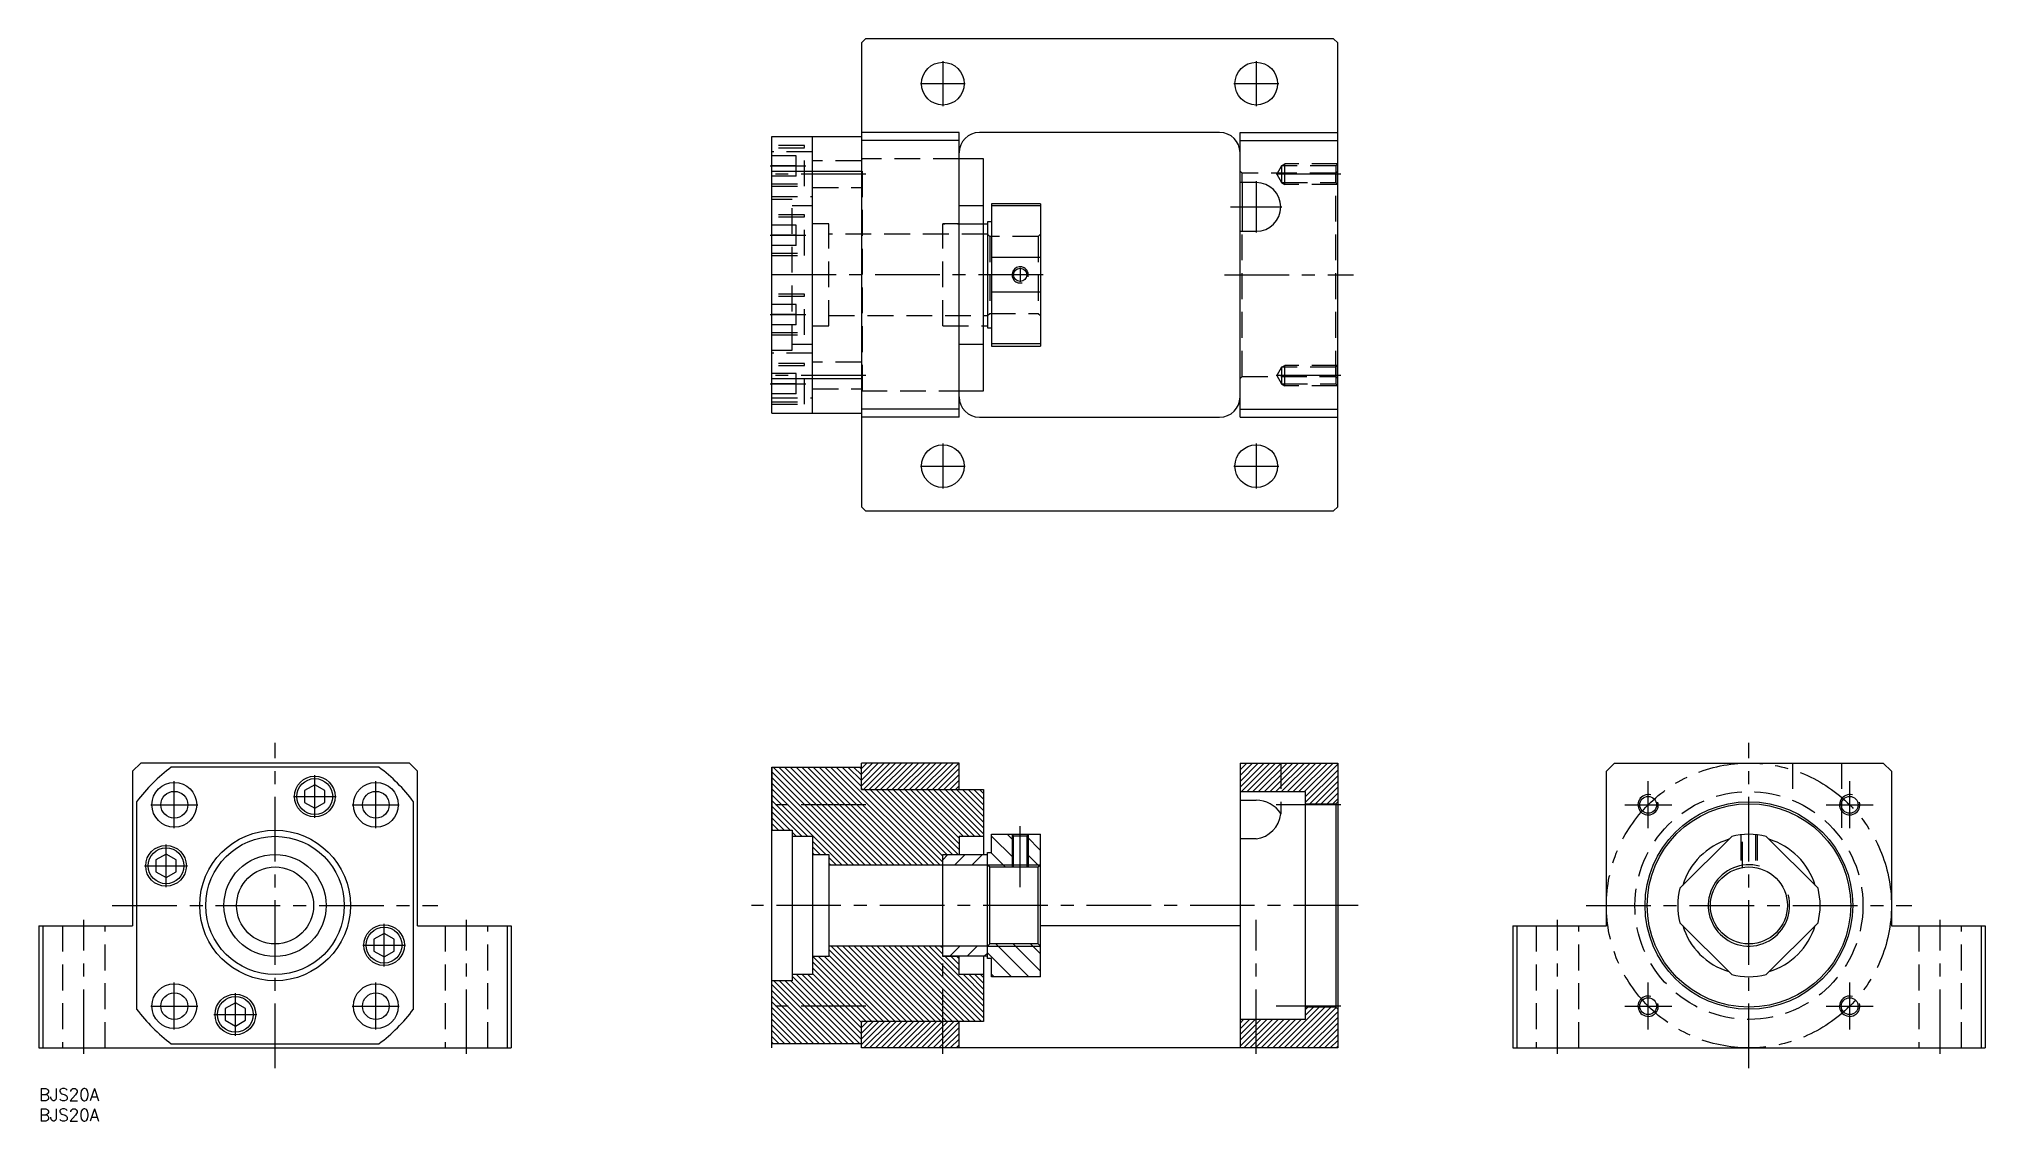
# Model space of a CAD drawing. Extents: x 0 to 478, y -8 to 258.
import ezdxf

# ---------------------------------------------------------------- set-up
doc = ezdxf.new("R2010")
doc.units = 0
doc.header["$LTSCALE"] = 0.5
doc.linetypes.add('CENTER', pattern=[50.8, 31.75, -6.35, 6.35, -6.35])
doc.linetypes.add('DASHED', pattern=[19.05, 12.7, -6.35])
for name, color, linetype in [('MSM_CENTER', 1, 'CENTER'), ('MSM_CONTINUOUS', 7, 'CONTINUOUS'), ('MSM_DASHED', 4, 'DASHED'), ('MSM_NARROW', 5, 'CONTINUOUS'), ('MSM_PART_NUMBER', 7, 'CONTINUOUS')]:
    doc.layers.add(name, color=color, linetype=linetype)
doc.styles.get("Standard").update_dxf_attribs({"font": 'txt.shx', "height": 3, "bigfont": 'bigfont.shx'})

msp = doc.modelspace()

# ---------------------------------------------------------------- linework, layer by layer
at = {"layer": 'MSM_CENTER'}
for p, q in [((222, 252.51), (222, 241.49)), ((299, 252.51), (299, 241.49)), ((216.49, 247), (227.51, 247)), ((293.49, 247), (304.51, 247)), ((203.1, 224.75), (178.9, 224.75)), ((179.6, 226.78), (188.4, 226.78)), ((319.75, 224.75), (303.26, 224.75)), ((299, 223), (299, 210.4)), ((292.7, 216.7), (305.3, 216.7)), ((179.6, 209.75), (188.4, 209.75)), ((241, 201.7), (241, 198.3)), ((246.65, 200), (177.4, 200)), ((291.16, 200), (322.84, 200)), ((179.6, 190.25), (188.4, 190.25)), ((203.1, 175.25), (178.9, 175.25)), ((179.6, 173.22), (188.4, 173.22)), ((319.75, 175.25), (303.26, 175.25)), ((222, 158.51), (222, 147.49)), ((299, 158.51), (299, 147.49)), ((216.49, 153), (227.51, 153)), ((293.49, 153), (304.51, 153)), ((58, 5), (58, 85)), ((420, 5), (420, 85)), ((67.75, 66.53), (67.75, 77.03)), ((33.25, 63.97), (33.25, 75.52)), ((62.5, 71.78), (73, 71.78)), ((82.75, 63.97), (82.75, 75.52)), ((395.25, 63.97), (395.25, 75.52)), ((444.75, 63.97), (444.75, 75.52)), ((27.48, 69.75), (39.03, 69.75)), ((76.97, 69.75), (88.52, 69.75)), ((203.1, 69.75), (178.9, 69.75)), ((319.75, 69.75), (303.26, 69.75)), ((389.48, 69.75), (401.03, 69.75)), ((438.97, 69.75), (450.52, 69.75)), ((241, 49.46), (241, 64.47)), ((31.22, 49.5), (31.22, 60)), ((25.97, 54.75), (36.47, 54.75)), ((18, 45), (98, 45)), ((324, 45), (175, 45)), ((380, 45), (460, 45)), ((11, 8.5), (11, 41.5)), ((84.78, 30), (84.78, 40.5)), ((105, 8.5), (105, 41.5)), ((222, 8.5), (222, 41.5)), ((299, 8.5), (299, 41.5)), ((373, 8.5), (373, 41.5)), ((467, 8.5), (467, 41.5)), ((79.53, 35.25), (90.03, 35.25)), ((33.25, 14.48), (33.25, 26.03)), ((82.75, 14.48), (82.75, 26.03)), ((395.25, 14.48), (395.25, 26.03)), ((444.75, 14.48), (444.75, 26.03)), ((27.48, 20.25), (39.03, 20.25)), ((48.25, 12.97), (48.25, 23.47)), ((76.97, 20.25), (88.52, 20.25)), ((203.1, 20.25), (178.9, 20.25)), ((319.75, 20.25), (303.26, 20.25)), ((389.48, 20.25), (401.03, 20.25)), ((438.97, 20.25), (450.52, 20.25)), ((43, 18.22), (53.5, 18.22))]:
    msp.add_line(p, q, dxfattribs=at)
msp.add_circle((420, 45), 35, dxfattribs=at)
at = {"layer": 'MSM_CONTINUOUS'}
for p, q in [((203, 258), (202, 257)), ((202, 257), (202, 143)), ((318, 258), (203, 258)), ((319, 257), (318, 258)), ((319, 143), (319, 257)), ((226, 235), (202, 235)), ((226, 165), (226, 235)), ((290, 235), (231, 235)), ((295, 235), (319, 235)), ((295, 165), (295, 235)), ((180, 234), (189.97, 234)), ((180, 166), (180, 234)), ((189.97, 166), (189.97, 234)), ((189.97, 233.95), (190.02, 233.95)), ((190.02, 166), (190.02, 234)), ((190.02, 234), (202, 234)), ((226, 233), (202, 233)), ((295, 233), (319, 233)), ((180, 225.5), (189.97, 225.5)), ((189.97, 225.48), (190.02, 225.48)), ((190.02, 225.5), (202, 225.5)), ((232, 228.5), (226, 228.5)), ((232, 171.5), (232, 228.5)), ((299, 222.7), (295, 222.7)), ((295.5, 222.7), (295.5, 210.7)), ((246, 217.5), (234, 217.5)), ((234, 217.5), (234, 182.5)), ((246, 216.98), (234, 216.98)), ((246, 217.5), (246, 182.5)), ((233, 212.5), (232, 212.5)), ((233, 213), (233, 187)), ((234, 213), (233, 213)), ((295, 210.7), (299, 210.7)), ((246, 204.23), (234, 204.23)), ((246, 195.77), (234, 195.77)), ((232, 187.5), (233, 187.5)), ((233, 187), (234, 187)), ((246, 183.02), (234, 183.02)), ((234, 182.5), (246, 182.5)), ((180, 174.5), (189.97, 174.5)), ((189.97, 174.52), (190.02, 174.52)), ((190.02, 174.5), (202, 174.5)), ((226, 171.5), (232, 171.5)), ((180, 166), (189.97, 166)), ((189.97, 166.05), (190.02, 166.05)), ((190.02, 166), (202, 166)), ((226, 167), (202, 167)), ((226, 165), (202, 165)), ((231, 165), (290, 165)), ((295, 167), (319, 167)), ((295, 165), (319, 165)), ((202, 143), (203, 142)), ((203, 142), (318, 142)), ((318, 142), (319, 143)), ((25, 80), (23, 78)), ((23, 78), (23, 40)), ((91, 80), (25, 80)), ((83.5, 79), (32.5, 79)), ((93, 78), (91, 80)), ((93, 40), (93, 78)), ((180, 79), (189.97, 79)), ((180, 79), (180, 63.5)), ((180, 10), (180, 79)), ((189.97, 79), (189.97, 78.95)), ((189.97, 78.95), (190.02, 78.95)), ((190.02, 79), (202, 79)), ((190.02, 79), (190.02, 78.95)), ((226, 80), (202, 80)), ((202, 79), (202, 80)), ((202, 73.5), (202, 80)), ((226, 73.5), (226, 80)), ((295, 80), (295, 10)), ((295, 80), (319, 80)), ((319, 80), (319, 10)), ((385, 78), (387, 80)), ((385, 40), (385, 78)), ((387, 80), (453, 80)), ((453, 80), (455, 78)), ((455, 78), (455, 40)), ((67.75, 74.67), (65.25, 73.22)), ((65.25, 73.22), (65.25, 70.34)), ((70.25, 73.22), (67.75, 74.67)), ((70.25, 70.34), (70.25, 73.22)), ((202, 73.5), (232, 73.5)), ((232, 73.5), (232, 57.5)), ((295, 73), (311, 73)), ((311, 73), (311, 17)), ((24, 70.5), (24, 19.5)), ((65.25, 70.34), (67.75, 68.89)), ((67.75, 68.89), (70.25, 70.34)), ((92, 19.5), (92, 70.5)), ((295, 70.87), (299, 70.87)), ((311, 70), (318.5, 70)), ((318.5, 70), (319, 70.5)), ((318.5, 70), (318.5, 20)), ((180, 63.5), (185, 63.5)), ((185, 63.5), (185, 26.5)), ((234, 58), (234, 62.5)), ((234, 62.5), (246, 62.5)), ((239.38, 62.12), (239, 62.5)), ((243, 62.5), (242.62, 62.12)), ((246, 27.5), (246, 62.5)), ((31.22, 57.63), (28.72, 56.19)), ((33.72, 56.19), (31.22, 57.63)), ((185, 62), (190, 62)), ((190, 62), (190, 28)), ((190, 57.55), (194, 57.55)), ((194, 57.55), (194, 32.45)), ((222, 57.55), (226, 57.55)), ((222, 32.45), (222, 57.55)), ((222, 57.5), (233, 57.5)), ((226, 62), (226, 57.5)), ((226, 62), (232, 62)), ((233, 32), (233, 58)), ((233, 58), (234, 58)), ((239.38, 62.12), (242.62, 62.12)), ((239.38, 54.46), (239.38, 62.12)), ((242.62, 62.12), (242.62, 54.46)), ((299, 61.39), (295, 61.39)), ((415.77, 61.98), (403.02, 49.23)), ((436.98, 49.23), (424.23, 61.98)), ((28.72, 56.19), (28.72, 53.3)), ((28.72, 53.3), (31.22, 51.86)), ((31.22, 51.86), (33.72, 53.3)), ((33.72, 53.3), (33.72, 56.19)), ((194, 55), (233, 55)), ((233, 55), (233.54, 54.46)), ((233.54, 54.46), (245.46, 54.46)), ((233.54, 35.54), (233.54, 54.46)), ((245.46, 54.46), (246, 55)), ((245.46, 35.54), (245.46, 54.46)), ((0, 40), (23, 40)), ((0, 40), (0, 10)), ((1, 40), (1, 10)), ((93, 40), (116, 40)), ((115, 40), (115, 10)), ((116, 40), (116, 10)), ((295, 40), (246, 40)), ((362, 40), (385, 40)), ((362, 40), (362, 10)), ((363, 40), (363, 10)), ((403.02, 40.77), (415.77, 28.02)), ((424.23, 28.02), (436.98, 40.77)), ((455, 40), (478, 40)), ((477, 40), (477, 10)), ((478, 40), (478, 10)), ((84.78, 38.14), (82.28, 36.7)), ((82.28, 36.7), (82.28, 33.81)), ((82.28, 33.81), (84.78, 32.37)), ((87.28, 36.7), (84.78, 38.14)), ((84.78, 32.37), (87.28, 33.81)), ((87.28, 33.81), (87.28, 36.7)), ((233, 35), (194, 35)), ((233.54, 35.54), (233, 35)), ((245.46, 35.54), (233.54, 35.54)), ((246, 35), (245.46, 35.54)), ((194, 32.45), (190, 32.45)), ((233, 32.5), (222, 32.5)), ((226, 32.45), (222, 32.45)), ((226, 28), (226, 32.5)), ((232, 32.5), (232, 16.5)), ((234, 32), (233, 32)), ((234, 27.5), (234, 32)), ((185, 26.5), (180, 26.5)), ((190, 28), (185, 28)), ((232, 28), (226, 28)), ((246, 27.5), (234, 27.5)), ((48.25, 21.11), (45.75, 19.66)), ((45.75, 19.66), (45.75, 16.78)), ((50.75, 19.66), (48.25, 21.11)), ((50.75, 16.78), (50.75, 19.66)), ((318.5, 20), (311, 20)), ((319, 19.5), (318.5, 20)), ((45.75, 16.78), (48.25, 15.33)), ((48.25, 15.33), (50.75, 16.78)), ((202, 10), (202, 16.5)), ((232, 16.5), (202, 16.5)), ((226, 10), (226, 16.5)), ((311, 17), (295, 17)), ((0, 10), (116, 10)), ((32.5, 11), (83.5, 11)), ((189.97, 11), (180, 11)), ((189.97, 11.05), (189.97, 11)), ((190.02, 11.05), (189.97, 11.05)), ((190.02, 11.05), (190.02, 11)), ((202, 11), (190.02, 11)), ((319, 10), (202, 10)), ((362, 10), (478, 10))]:
    msp.add_line(p, q, dxfattribs=at)
for centre, radius in [((222, 247), 5.25), ((299, 247), 5.25), ((241, 200), 1.62), ((222, 153), 5.25), ((299, 153), 5.25), ((67.75, 71.78), 5), ((33.25, 69.75), 5.5), ((33.25, 69.75), 3.3), ((67.75, 71.78), 4.4), ((82.75, 69.75), 5.5), ((82.75, 69.75), 3.3), ((395.25, 69.75), 2.07), ((444.75, 69.75), 2.07), ((420, 45), 25.5), ((420, 45), 25), ((58, 45), 18.5), ((31.22, 54.75), 5), ((31.22, 54.75), 4.4), ((58, 45), 17), ((58, 45), 12.55), ((58, 45), 9.46), ((420, 45), 9.46), ((84.78, 35.25), 5), ((84.78, 35.25), 4.4), ((33.25, 20.25), 5.5), ((82.75, 20.25), 5.5), ((33.25, 20.25), 3.3), ((48.25, 18.22), 5), ((48.25, 18.22), 4.4), ((82.75, 20.25), 3.3), ((395.25, 20.25), 2.07), ((444.75, 20.25), 2.07)]:
    msp.add_circle(centre, radius, dxfattribs=at)
for centre, radius, start, end in [((231, 230), 5, 90, 180), ((290, 230), 5, 0, 90), ((299, 216.7), 6, 270, 90), ((231, 170), 5, 180, 270), ((290, 170), 5, 270, 0), ((58, 45), 42.5, 126.8699, 143.1301), ((58, 45), 42.5, 36.8699, 53.1301), ((202.3, 73.8), 0.3, 180, 270), ((299, 63.78), 7.1, 32.3229, 90), ((298.17, 68.21), 6.86, 276.9246, 354.0939), ((420, 45), 17.5, 76.0027, 103.9973), ((420, 45), 17, 106.9275, 163.0725), ((420, 45), 17, 16.9275, 73.0725), ((420, 45), 17.5, 166.0027, 193.9973), ((420, 45), 17.5, 346.0027, 13.9973), ((420, 45), 17, 196.9275, 253.0725), ((420, 45), 17, 286.9275, 343.0725), ((420, 45), 17.5, 256.0027, 283.9973), ((58, 45), 42.5, 216.8699, 233.1301), ((58, 45), 42.5, 306.8699, 323.1301), ((202.3, 16.2), 0.3, 90, 180)]:
    msp.add_arc(centre, radius, start, end, dxfattribs=at)
at = {"layer": 'MSM_DASHED'}
for p, q in [((188, 231.78), (180, 231.78)), ((188, 231.18), (180, 231.18)), ((190, 230.25), (180, 230.25)), ((188, 221.78), (188, 231.78)), ((190, 219.25), (190, 230.25)), ((186, 229.28), (180, 229.28)), ((186, 226.78), (180, 226.78)), ((186, 224.28), (186, 229.28)), ((202, 228.05), (190, 228.05)), ((226, 228.5), (202, 228.5)), ((202.3, 171.5), (202.3, 228.5)), ((295.5, 225), (295, 225.5)), ((318.5, 225), (295.5, 225)), ((295.5, 222.7), (295.5, 225)), ((305.2, 226.82), (304.01, 224.75)), ((304.01, 224.75), (305.2, 222.68)), ((305.2, 226.82), (306, 227.25)), ((305.2, 226.82), (305.2, 222.68)), ((318.57, 226.82), (305.2, 226.82)), ((306, 222.25), (306, 227.25)), ((319, 227.25), (306, 227.25)), ((319, 225.5), (318.5, 225)), ((318.5, 175), (318.5, 225)), ((319, 227.25), (318.57, 226.82)), ((318.57, 226.82), (318.57, 222.68)), ((186, 224.28), (180, 224.28)), ((180, 222.38), (188, 222.38)), ((180, 221.78), (188, 221.78)), ((190, 221.45), (202, 221.45)), ((305.2, 222.68), (318.57, 222.68)), ((305.2, 222.68), (306, 222.25)), ((319, 222.25), (306, 222.25)), ((318.57, 222.68), (319, 222.25)), ((180, 219.25), (190, 219.25)), ((185, 218.5), (180, 218.5)), ((185, 181.5), (185, 218.5)), ((190, 217), (185, 217)), ((190, 183), (190, 217)), ((232, 217), (226, 217)), ((188, 214.75), (180, 214.75)), ((188, 214.15), (180, 214.15)), ((186, 212.25), (180, 212.25)), ((186, 207.25), (186, 212.25)), ((188, 204.75), (188, 214.75)), ((194, 212.55), (190, 212.55)), ((194, 187.45), (194, 212.55)), ((222, 187.45), (222, 212.55)), ((226, 212.55), (222, 212.55)), ((232, 212.5), (222, 212.5)), ((295.5, 175), (295.5, 210.7)), ((186, 209.75), (180, 209.75)), ((186, 207.25), (180, 207.25)), ((233, 210), (194, 210)), ((233.54, 209.46), (233, 210)), ((245.46, 209.46), (233.54, 209.46)), ((233.54, 209.46), (233.54, 190.54)), ((246, 210), (245.46, 209.46)), ((245.46, 209.46), (245.46, 190.54)), ((180, 205.35), (188, 205.35)), ((180, 204.75), (188, 204.75)), ((188, 195.25), (180, 195.25)), ((188, 194.65), (180, 194.65)), ((186, 192.75), (180, 192.75)), ((186, 187.75), (186, 192.75)), ((188, 185.25), (188, 195.25)), ((186, 190.25), (180, 190.25)), ((186, 187.75), (180, 187.75)), ((190, 187.45), (194, 187.45)), ((194, 190), (233, 190)), ((222, 187.5), (232, 187.5)), ((222, 187.45), (226, 187.45)), ((233, 190), (233.54, 190.54)), ((233.54, 190.54), (245.46, 190.54)), ((245.46, 190.54), (246, 190)), ((180, 185.85), (188, 185.85)), ((180, 185.25), (188, 185.25)), ((185, 183), (190, 183)), ((226, 183), (232, 183)), ((180, 181.5), (185, 181.5)), ((190, 180.75), (180, 180.75)), ((188, 178.22), (180, 178.22)), ((188, 177.62), (180, 177.62)), ((188, 168.22), (188, 178.22)), ((190, 169.75), (190, 180.75)), ((202, 178.55), (190, 178.55)), ((305.2, 177.32), (304.01, 175.25)), ((305.2, 177.32), (306, 177.75)), ((318.57, 177.32), (305.2, 177.32)), ((305.2, 177.32), (305.2, 173.18)), ((306, 172.75), (306, 177.75)), ((319, 177.75), (306, 177.75)), ((319, 177.75), (318.57, 177.32)), ((318.57, 177.32), (318.57, 173.18)), ((186, 175.72), (180, 175.72)), ((186, 173.22), (180, 173.22)), ((186, 170.72), (186, 175.72)), ((295, 174.5), (295.5, 175)), ((295.5, 175), (318.5, 175)), ((304.01, 175.25), (305.2, 173.18)), ((305.2, 173.18), (318.57, 173.18)), ((305.2, 173.18), (306, 172.75)), ((319, 172.75), (306, 172.75)), ((318.5, 175), (319, 174.5)), ((318.57, 173.18), (319, 172.75)), ((186, 170.72), (180, 170.72)), ((180, 169.75), (190, 169.75)), ((180, 168.82), (188, 168.82)), ((180, 168.22), (188, 168.22)), ((190, 171.95), (202, 171.95)), ((202, 171.5), (226, 171.5)), ((305, 80), (305, 67.5)), ((430.7, 80), (430.7, 70.87)), ((442.7, 80), (442.7, 61.39)), ((418, 62.39), (418, 54.24)), ((418.38, 54.32), (418.38, 62.42)), ((421.62, 62.42), (421.62, 54.32)), ((422, 62.39), (422, 54.24)), ((5.75, 40), (5.75, 10)), ((16.25, 10), (16.25, 40)), ((99.75, 40), (99.75, 10)), ((110.25, 10), (110.25, 40)), ((367.75, 40), (367.75, 10)), ((378.25, 10), (378.25, 40)), ((461.75, 40), (461.75, 10)), ((472.25, 10), (472.25, 40))]:
    msp.add_line(p, q, dxfattribs=at)
msp.add_circle((420, 45), 28, dxfattribs=at)
for centre, start, end in [((202.3, 228.8), 180, 270), ((202.3, 171.2), 90, 180)]:
    msp.add_arc(centre, 0.3, start, end, dxfattribs=at)
at = {"layer": 'MSM_NARROW'}
for p, q in [((202.88, 55), (180, 77.88)), ((204.3, 55), (180.3, 79)), ((205.71, 55), (181.71, 79)), ((207.12, 55), (183.12, 79)), ((208.54, 55), (184.54, 79)), ((209.95, 55), (185.95, 79)), ((211.37, 55), (187.37, 79)), ((212.78, 55), (188.78, 79)), ((214.2, 55), (190.2, 79)), ((215.61, 55), (191.61, 79)), ((217.02, 55), (193.02, 79)), ((218.44, 55), (194.44, 79)), ((219.85, 55), (195.85, 79)), ((202, 74.27), (197.27, 79)), ((202, 75.68), (198.68, 79)), ((202, 77.1), (200.1, 79)), ((202, 78.51), (201.51, 79)), ((202, 74.43), (207.57, 80)), ((202, 75.84), (206.16, 80)), ((202, 77.25), (204.75, 80)), ((202, 78.67), (203.33, 80)), ((202.49, 73.5), (208.99, 80)), ((203.9, 73.5), (210.4, 80)), ((205.32, 73.5), (211.82, 80)), ((206.73, 73.5), (213.23, 80)), ((208.14, 73.5), (214.64, 80)), ((209.56, 73.5), (216.06, 80)), ((210.97, 73.5), (217.47, 80)), ((212.39, 73.5), (218.89, 80)), ((213.8, 73.5), (220.3, 80)), ((215.22, 73.5), (221.72, 80)), ((216.63, 73.5), (223.13, 80)), ((218.04, 73.5), (224.54, 80)), ((219.46, 73.5), (225.96, 80)), ((220.87, 73.5), (226, 78.63)), ((222.29, 73.5), (226, 77.21)), ((295, 74.09), (300.91, 80)), ((295, 75.5), (299.5, 80)), ((295, 76.92), (298.08, 80)), ((295, 78.33), (296.67, 80)), ((295, 79.75), (295.25, 80)), ((295.33, 73), (302.33, 80)), ((296.74, 73), (303.74, 80)), ((298.15, 73), (305.15, 80)), ((299.57, 73), (306.57, 80)), ((300.98, 73), (307.98, 80)), ((302.4, 73), (309.4, 80)), ((303.81, 73), (310.81, 80)), ((305.23, 73), (312.23, 80)), ((306.64, 73), (313.64, 80)), ((308.05, 73), (315.05, 80)), ((309.47, 73), (316.47, 80)), ((310.88, 73), (317.88, 80)), ((311, 71.7), (319, 79.7)), ((311, 70.29), (319, 78.29)), ((312.12, 70), (319, 76.88)), ((201.47, 55), (180, 76.47)), ((200.05, 55), (180, 75.05)), ((198.64, 55), (180, 73.64)), ((197.23, 55), (180, 72.23)), ((221.27, 55), (202.77, 73.5)), ((222, 55.68), (204.18, 73.5)), ((222, 57.1), (205.6, 73.5)), ((222.96, 57.55), (207.01, 73.5)), ((224.37, 57.55), (208.42, 73.5)), ((225.79, 57.55), (209.84, 73.5)), ((226, 58.75), (211.25, 73.5)), ((226, 60.17), (212.67, 73.5)), ((226, 61.58), (214.08, 73.5)), ((226.99, 62), (215.49, 73.5)), ((228.41, 62), (216.91, 73.5)), ((229.82, 62), (218.32, 73.5)), ((231.24, 62), (219.74, 73.5)), ((232, 62.65), (221.15, 73.5)), ((232, 64.07), (222.57, 73.5)), ((223.7, 73.5), (226, 75.8)), ((232, 65.48), (223.98, 73.5)), ((225.12, 73.5), (226, 74.38)), ((232, 66.89), (225.39, 73.5)), ((232, 68.31), (226.81, 73.5)), ((232, 69.72), (228.22, 73.5)), ((232, 71.14), (229.64, 73.5)), ((232, 72.55), (231.05, 73.5)), ((313.54, 70), (319, 75.46)), ((314.95, 70), (319, 74.05)), ((316.37, 70), (319, 72.63)), ((188.81, 62), (180, 70.81)), ((187.4, 62), (180, 69.4)), ((184.48, 63.5), (180, 67.98)), ((317.78, 70), (319, 71.22)), ((183.07, 63.5), (180, 66.57)), ((181.65, 63.5), (180, 65.15)), ((180.24, 63.5), (180, 63.74)), ((185.98, 62), (185, 62.98)), ((239.38, 60.93), (237.81, 62.5)), ((239, 62.5), (239, 54.46)), ((243, 62.5), (243, 54.46)), ((193.26, 57.55), (190, 60.81)), ((191.85, 57.55), (190, 59.4)), ((190.43, 57.55), (190, 57.98)), ((222, 56.24), (223.26, 57.5)), ((225, 55), (227.5, 57.5)), ((229.24, 55), (231.74, 57.5)), ((237.36, 54.46), (233.82, 58)), ((239.38, 56.69), (234, 62.07)), ((246, 58.55), (242.62, 61.93)), ((245.65, 54.65), (242.62, 57.69)), ((195.81, 55), (194, 56.81)), ((194.4, 55), (194, 55.4)), ((233, 55), (246, 55)), ((211.68, 16.5), (194, 34.18)), ((213.1, 16.5), (194.6, 35)), ((214.51, 16.5), (196.01, 35)), ((215.93, 16.5), (197.43, 35)), ((217.34, 16.5), (198.84, 35)), ((218.75, 16.5), (200.25, 35)), ((220.17, 16.5), (201.67, 35)), ((221.58, 16.5), (203.08, 35)), ((223, 16.5), (204.5, 35)), ((224.41, 16.5), (205.91, 35)), ((225.83, 16.5), (207.33, 35)), ((227.24, 16.5), (208.74, 35)), ((228.65, 16.5), (210.15, 35)), ((230.07, 16.5), (211.57, 35)), ((231.48, 16.5), (212.98, 35)), ((232, 17.4), (214.4, 35)), ((232, 18.81), (215.81, 35)), ((232, 20.23), (217.23, 35)), ((232, 21.64), (218.64, 35)), ((222, 33.05), (220.05, 35)), ((222, 34.47), (221.47, 35)), ((223.71, 32.5), (226.21, 35)), ((227.96, 32.5), (230.46, 35)), ((233, 35), (246, 35)), ((243.11, 27.5), (235.07, 35.54)), ((246, 28.85), (239.31, 35.54)), ((246, 33.1), (243.55, 35.54)), ((204.61, 16.5), (190, 31.11)), ((203.2, 16.5), (190, 29.7)), ((206.03, 16.5), (190.08, 32.45)), ((207.44, 16.5), (191.49, 32.45)), ((208.86, 16.5), (192.91, 32.45)), ((210.27, 16.5), (194, 32.77)), ((226, 29.05), (222.6, 32.45)), ((226, 30.47), (224.02, 32.45)), ((226, 31.88), (225.43, 32.45)), ((232.2, 32.5), (233, 33.3)), ((238.87, 27.5), (233, 33.37)), ((194.56, 11), (180, 25.56)), ((193.14, 11), (180, 24.14)), ((195.97, 11), (180.47, 26.5)), ((197.38, 11), (181.88, 26.5)), ((198.8, 11), (183.3, 26.5)), ((200.21, 11), (184.71, 26.5)), ((201.63, 11), (185, 27.63)), ((202, 12.04), (186.04, 28)), ((202, 13.46), (187.46, 28)), ((202, 14.87), (188.87, 28)), ((202.01, 16.27), (190, 28.28)), ((232, 23.05), (227.05, 28)), ((232, 24.47), (228.47, 28)), ((232, 25.88), (229.88, 28)), ((232, 27.3), (231.3, 28)), ((234.62, 27.5), (234, 28.12)), ((191.73, 11), (180, 22.73)), ((190.31, 11), (180, 21.31)), ((188.9, 11), (180, 19.9)), ((304.45, 10), (314.45, 20)), ((305.87, 10), (315.87, 20)), ((307.28, 10), (317.28, 20)), ((308.69, 10), (318.6, 19.9)), ((311, 17.96), (313.04, 20)), ((311, 19.38), (311.62, 20)), ((187.49, 11), (180, 18.49)), ((186.07, 11), (180, 17.07)), ((184.66, 11), (180, 15.66)), ((202, 10.79), (207.71, 16.5)), ((202, 12.2), (206.3, 16.5)), ((202, 13.62), (204.88, 16.5)), ((202, 15.03), (203.47, 16.5)), ((202, 16.44), (202.06, 16.5)), ((202.63, 10), (209.13, 16.5)), ((204.04, 10), (210.54, 16.5)), ((205.46, 10), (211.96, 16.5)), ((206.87, 10), (213.37, 16.5)), ((208.28, 10), (214.78, 16.5)), ((209.7, 10), (216.2, 16.5)), ((211.11, 10), (217.61, 16.5)), ((212.53, 10), (219.03, 16.5)), ((213.94, 10), (220.44, 16.5)), ((215.36, 10), (221.86, 16.5)), ((216.77, 10), (223.27, 16.5)), ((218.18, 10), (224.68, 16.5)), ((219.6, 10), (226, 16.4)), ((221.01, 10), (226, 14.99)), ((295, 10.45), (301.55, 17)), ((295, 11.86), (300.14, 17)), ((295, 13.28), (298.72, 17)), ((295, 14.69), (297.31, 17)), ((295, 16.11), (295.89, 17)), ((295.97, 10), (302.97, 17)), ((297.38, 10), (304.38, 17)), ((298.79, 10), (305.79, 17)), ((300.21, 10), (307.21, 17)), ((301.62, 10), (308.62, 17)), ((303.04, 10), (310.04, 17)), ((310.11, 10), (319, 18.89)), ((311.52, 10), (319, 17.48)), ((312.94, 10), (319, 16.06)), ((314.35, 10), (319, 14.65)), ((183.24, 11), (180, 14.24)), ((181.83, 11), (180, 12.83)), ((180.41, 11), (180, 11.41)), ((222.43, 10), (226, 13.57)), ((223.84, 10), (226, 12.16)), ((225.25, 10), (226, 10.75)), ((315.76, 10), (319, 13.24)), ((317.18, 10), (319, 11.82)), ((318.59, 10), (319, 10.41))]:
    msp.add_line(p, q, dxfattribs=at)
for centre, radius, start, end in [((241, 200), 2, 345, 285), ((395.25, 69.75), 2.5, 75, 15), ((444.75, 69.75), 2.5, 75, 15), ((420, 45), 10, 75, 15), ((395.25, 20.25), 2.5, 75, 15), ((444.75, 20.25), 2.5, 75, 15)]:
    msp.add_arc(centre, radius, start, end, dxfattribs=at)

# ---------------------------------------------------------------- texts
at = {"layer": 'MSM_PART_NUMBER'}
for p in [(0, -3), (0, -8)]:
    msp.add_text('BJS20A', height=3, dxfattribs=at).set_placement(p)

doc.saveas('drawing.dxf')
